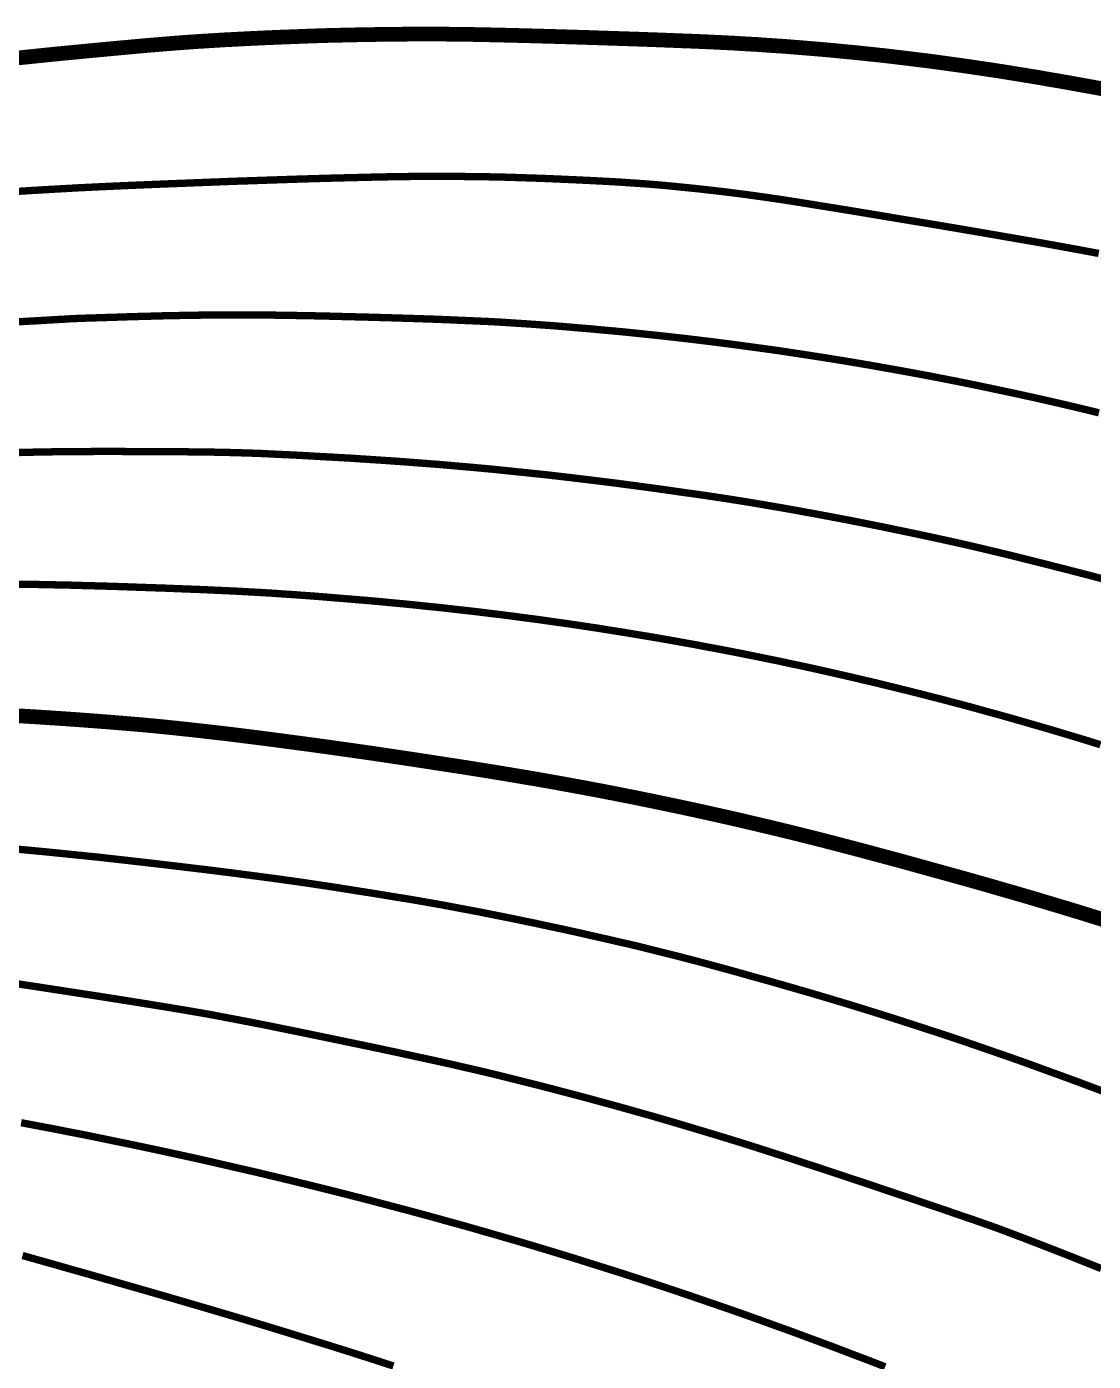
# Model space of a CAD drawing. Extents: x 36524600 to 36525730, y 2746759 to 2747713.
# Drawn here: x 36525086.36 to 36525097.25, y 2747541.26 to 2747554.88 of the extents above; entities that cross this region are included whole.
import ezdxf

# ---------------------------------------------------------------- set-up
doc = ezdxf.new("R2010")
doc.units = 0
doc.header["$LTSCALE"] = 1000
doc.header["$MEASUREMENT"] = 0
doc.layers.add('DGX', color=251, linetype='Continuous')

# ---------------------------------------------------------------- blocks, each defined once
blk = doc.blocks.new('dxt')
at = {"layer": 'DGX', "color": 253, "linetype": 'Continuous', "flags": 128}
for points, const_width in [([(36525086.147, 2747554.547), (36525086.389, 2747554.572), (36525086.649, 2747554.599), (36525086.908, 2747554.624), (36525087.151, 2747554.647), (36525087.377, 2747554.668), (36525087.586, 2747554.687), (36525087.778, 2747554.703), (36525087.954, 2747554.717), (36525088.114, 2747554.728), (36525088.256, 2747554.737), (36525088.39, 2747554.745), (36525088.525, 2747554.752), (36525088.659, 2747554.759), (36525088.793, 2747554.765), (36525088.928, 2747554.771), (36525089.062, 2747554.776), (36525089.196, 2747554.781), (36525089.331, 2747554.786), (36525089.465, 2747554.79), (36525089.6, 2747554.793), (36525089.734, 2747554.796), (36525089.868, 2747554.798), (36525090.003, 2747554.801), (36525090.137, 2747554.802), (36525090.272, 2747554.803), (36525090.406, 2747554.804), (36525090.55, 2747554.804), (36525090.711, 2747554.802), (36525090.89, 2747554.8), (36525091.087, 2747554.796), (36525091.301, 2747554.791), (36525091.534, 2747554.785), (36525091.784, 2747554.778), (36525092.052, 2747554.77), (36525092.319, 2747554.761), (36525092.565, 2747554.753), (36525092.79, 2747554.745), (36525092.994, 2747554.737), (36525093.177, 2747554.73), (36525093.339, 2747554.723), (36525093.48, 2747554.716), (36525093.601, 2747554.71), (36525093.711, 2747554.703), (36525093.821, 2747554.697), (36525093.931, 2747554.689), (36525094.041, 2747554.682), (36525094.151, 2747554.674), (36525094.261, 2747554.665), (36525094.37, 2747554.656), (36525094.48, 2747554.647), (36525094.59, 2747554.637), (36525094.7, 2747554.626), (36525094.809, 2747554.616), (36525094.919, 2747554.604), (36525095.028, 2747554.593), (36525095.138, 2747554.581), (36525095.247, 2747554.568), (36525095.357, 2747554.555), (36525095.466, 2747554.541), (36525095.576, 2747554.528), (36525095.685, 2747554.513), (36525095.794, 2747554.498), (36525095.903, 2747554.483), (36525096.012, 2747554.467), (36525096.121, 2747554.451), (36525096.23, 2747554.435), (36525096.339, 2747554.418), (36525096.449, 2747554.4), (36525096.56, 2747554.382), (36525096.672, 2747554.364), (36525096.784, 2747554.344), (36525096.897, 2747554.325), (36525097.01, 2747554.305), (36525097.125, 2747554.284), (36525097.238, 2747554.264), (36525097.351, 2747554.243)], 0.15), ([(36525097.303, 2747552.566), (36525097.105, 2747552.603), (36525096.891, 2747552.642), (36525096.662, 2747552.683), (36525096.418, 2747552.725), (36525096.158, 2747552.77), (36525095.883, 2747552.817), (36525095.593, 2747552.866), (36525095.308, 2747552.913), (36525095.051, 2747552.956), (36525094.822, 2747552.994), (36525094.619, 2747553.027), (36525094.444, 2747553.055), (36525094.297, 2747553.079), (36525094.176, 2747553.098), (36525094.083, 2747553.113), (36525094.004, 2747553.124), (36525093.925, 2747553.136), (36525093.846, 2747553.147), (36525093.766, 2747553.158), (36525093.687, 2747553.169), (36525093.607, 2747553.179), (36525093.528, 2747553.189), (36525093.448, 2747553.199), (36525093.369, 2747553.208), (36525093.289, 2747553.217), (36525093.209, 2747553.226), (36525093.13, 2747553.234), (36525093.05, 2747553.242), (36525092.97, 2747553.25), (36525092.89, 2747553.258), (36525092.811, 2747553.265), (36525092.726, 2747553.272), (36525092.631, 2747553.279), (36525092.526, 2747553.286), (36525092.411, 2747553.294), (36525092.286, 2747553.301), (36525092.151, 2747553.308), (36525092.006, 2747553.315), (36525091.851, 2747553.322), (36525091.69, 2747553.329), (36525091.53, 2747553.335), (36525091.37, 2747553.34), (36525091.21, 2747553.345), (36525091.049, 2747553.348), (36525090.889, 2747553.35), (36525090.729, 2747553.352), (36525090.568, 2747553.353), (36525090.395, 2747553.352), (36525090.196, 2747553.35), (36525089.97, 2747553.346), (36525089.719, 2747553.34), (36525089.441, 2747553.333), (36525089.137, 2747553.324), (36525088.808, 2747553.313), (36525088.452, 2747553.301), (36525088.095, 2747553.287), (36525087.759, 2747553.274), (36525087.446, 2747553.261), (36525087.155, 2747553.248), (36525086.885, 2747553.235), (36525086.639, 2747553.221), (36525086.414, 2747553.208), (36525086.211, 2747553.195)], 0.075), ([(36525097.305, 2747550.94), (36525097.183, 2747550.97), (36525097.061, 2747550.999), (36525096.938, 2747551.028), (36525096.816, 2747551.056), (36525096.693, 2747551.084), (36525096.571, 2747551.111), (36525096.448, 2747551.138), (36525096.325, 2747551.164), (36525096.202, 2747551.19), (36525096.079, 2747551.216), (36525095.956, 2747551.241), (36525095.833, 2747551.266), (36525095.709, 2747551.29), (36525095.586, 2747551.314), (36525095.462, 2747551.337), (36525095.339, 2747551.36), (36525095.215, 2747551.382), (36525095.091, 2747551.404), (36525094.967, 2747551.426), (36525094.843, 2747551.447), (36525094.719, 2747551.468), (36525094.595, 2747551.488), (36525094.471, 2747551.508), (36525094.346, 2747551.527), (36525094.222, 2747551.546), (36525094.097, 2747551.565), (36525093.973, 2747551.583), (36525093.848, 2747551.6), (36525093.724, 2747551.617), (36525093.599, 2747551.634), (36525093.475, 2747551.65), (36525093.35, 2747551.666), (36525093.226, 2747551.681), (36525093.101, 2747551.696), (36525092.977, 2747551.71), (36525092.852, 2747551.724), (36525092.728, 2747551.737), (36525092.603, 2747551.75), (36525092.478, 2747551.763), (36525092.354, 2747551.775), (36525092.229, 2747551.786), (36525092.104, 2747551.798), (36525091.979, 2747551.808), (36525091.853, 2747551.819), (36525091.728, 2747551.829), (36525091.602, 2747551.838), (36525091.476, 2747551.847), (36525091.35, 2747551.855), (36525091.216, 2747551.864), (36525091.067, 2747551.872), (36525090.903, 2747551.879), (36525090.722, 2747551.887), (36525090.527, 2747551.895), (36525090.316, 2747551.902), (36525090.089, 2747551.909), (36525089.847, 2747551.916), (36525089.605, 2747551.922), (36525089.379, 2747551.928), (36525089.168, 2747551.932), (36525088.973, 2747551.935), (36525088.794, 2747551.938), (36525088.63, 2747551.939), (36525088.482, 2747551.939), (36525088.349, 2747551.939), (36525088.224, 2747551.937), (36525088.099, 2747551.936), (36525087.974, 2747551.934), (36525087.849, 2747551.931), (36525087.724, 2747551.929), (36525087.6, 2747551.925), (36525087.475, 2747551.922), (36525087.35, 2747551.918), (36525087.233, 2747551.914), (36525087.131, 2747551.911), (36525087.045, 2747551.908), (36525086.975, 2747551.906), (36525086.92, 2747551.904), (36525086.88, 2747551.902), (36525086.856, 2747551.902), (36525086.848, 2747551.901), (36525086.84, 2747551.901), (36525086.816, 2747551.9), (36525086.776, 2747551.897), (36525086.722, 2747551.894), (36525086.651, 2747551.89), (36525086.566, 2747551.885), (36525086.465, 2747551.879), (36525086.348, 2747551.873), (36525086.224, 2747551.865)], 0.075), ([(36525097.356, 2747549.243), (36525097.22, 2747549.279), (36525097.074, 2747549.317), (36525096.917, 2747549.357), (36525096.76, 2747549.397), (36525096.61, 2747549.435), (36525096.468, 2747549.47), (36525096.335, 2747549.503), (36525096.209, 2747549.533), (36525096.091, 2747549.561), (36525095.98, 2747549.587), (36525095.878, 2747549.61), (36525095.78, 2747549.632), (36525095.684, 2747549.653), (36525095.588, 2747549.674), (36525095.493, 2747549.694), (36525095.4, 2747549.714), (36525095.307, 2747549.733), (36525095.215, 2747549.752), (36525095.125, 2747549.771), (36525095.035, 2747549.789), (36525094.945, 2747549.807), (36525094.854, 2747549.825), (36525094.764, 2747549.843), (36525094.674, 2747549.86), (36525094.583, 2747549.877), (36525094.493, 2747549.894), (36525094.403, 2747549.911), (36525094.312, 2747549.927), (36525094.222, 2747549.944), (36525094.131, 2747549.96), (36525094.041, 2747549.976), (36525093.95, 2747549.991), (36525093.859, 2747550.007), (36525093.769, 2747550.022), (36525093.678, 2747550.037), (36525093.582, 2747550.052), (36525093.474, 2747550.069), (36525093.354, 2747550.087), (36525093.224, 2747550.106), (36525093.081, 2747550.126), (36525092.928, 2747550.148), (36525092.763, 2747550.171), (36525092.586, 2747550.195), (36525092.404, 2747550.219), (36525092.221, 2747550.242), (36525092.039, 2747550.264), (36525091.856, 2747550.286), (36525091.674, 2747550.307), (36525091.491, 2747550.326), (36525091.308, 2747550.345), (36525091.125, 2747550.364), (36525090.942, 2747550.381), (36525090.759, 2747550.397), (36525090.575, 2747550.413), (36525090.392, 2747550.427), (36525090.209, 2747550.441), (36525090.025, 2747550.454), (36525089.841, 2747550.466), (36525089.658, 2747550.478), (36525089.48, 2747550.488), (36525089.313, 2747550.497), (36525089.158, 2747550.506), (36525089.014, 2747550.513), (36525088.882, 2747550.519), (36525088.761, 2747550.525), (36525088.652, 2747550.529), (36525088.554, 2747550.532), (36525088.457, 2747550.535), (36525088.347, 2747550.537), (36525088.227, 2747550.54), (36525088.094, 2747550.541), (36525087.951, 2747550.543), (36525087.795, 2747550.544), (36525087.629, 2747550.545), (36525087.45, 2747550.545), (36525087.272, 2747550.546), (36525087.105, 2747550.546), (36525086.95, 2747550.545), (36525086.806, 2747550.544), (36525086.674, 2747550.543), (36525086.553, 2747550.541), (36525086.444, 2747550.539), (36525086.346, 2747550.537), (36525086.248, 2747550.534)], 0.075), ([(36525097.321, 2747547.554), (36525097.213, 2747547.588), (36525097.105, 2747547.621), (36525096.995, 2747547.654), (36525096.885, 2747547.687), (36525096.774, 2747547.72), (36525096.663, 2747547.752), (36525096.552, 2747547.784), (36525096.441, 2747547.816), (36525096.331, 2747547.847), (36525096.222, 2747547.877), (36525096.113, 2747547.907), (36525096.005, 2747547.937), (36525095.897, 2747547.966), (36525095.789, 2747547.994), (36525095.681, 2747548.023), (36525095.573, 2747548.05), (36525095.465, 2747548.078), (36525095.357, 2747548.105), (36525095.248, 2747548.132), (36525095.14, 2747548.158), (36525095.032, 2747548.185), (36525094.923, 2747548.21), (36525094.814, 2747548.236), (36525094.705, 2747548.261), (36525094.596, 2747548.286), (36525094.486, 2747548.311), (36525094.377, 2747548.335), (36525094.267, 2747548.359), (36525094.157, 2747548.382), (36525094.047, 2747548.406), (36525093.937, 2747548.428), (36525093.827, 2747548.451), (36525093.717, 2747548.473), (36525093.607, 2747548.495), (36525093.498, 2747548.516), (36525093.389, 2747548.537), (36525093.279, 2747548.557), (36525093.17, 2747548.578), (36525093.061, 2747548.597), (36525092.952, 2747548.617), (36525092.843, 2747548.636), (36525092.733, 2747548.655), (36525092.624, 2747548.673), (36525092.514, 2747548.691), (36525092.405, 2747548.709), (36525092.295, 2747548.726), (36525092.186, 2747548.744), (36525092.076, 2747548.76), (36525091.966, 2747548.777), (36525091.856, 2747548.793), (36525091.747, 2747548.808), (36525091.637, 2747548.824), (36525091.527, 2747548.839), (36525091.417, 2747548.853), (36525091.306, 2747548.868), (36525091.196, 2747548.882), (36525091.085, 2747548.895), (36525090.974, 2747548.909), (36525090.862, 2747548.922), (36525090.751, 2747548.934), (36525090.639, 2747548.947), (36525090.527, 2747548.959), (36525090.416, 2747548.97), (36525090.304, 2747548.982), (36525090.193, 2747548.993), (36525090.083, 2747549.003), (36525089.972, 2747549.014), (36525089.862, 2747549.024), (36525089.752, 2747549.033), (36525089.642, 2747549.042), (36525089.532, 2747549.051), (36525089.423, 2747549.06), (36525089.313, 2747549.069), (36525089.203, 2747549.077), (36525089.093, 2747549.085), (36525088.983, 2747549.092), (36525088.873, 2747549.1), (36525088.756, 2747549.107), (36525088.626, 2747549.114), (36525088.481, 2747549.122), (36525088.323, 2747549.129), (36525088.151, 2747549.137), (36525087.966, 2747549.144), (36525087.766, 2747549.152), (36525087.553, 2747549.159), (36525087.339, 2747549.167), (36525087.14, 2747549.173), (36525086.954, 2747549.178), (36525086.781, 2747549.183), (36525086.623, 2747549.186), (36525086.478, 2747549.189), (36525086.347, 2747549.19), (36525086.229, 2747549.191)], 0.075), ([(36525086.241, 2747547.851), (36525086.351, 2747547.845), (36525086.472, 2747547.838), (36525086.603, 2747547.829), (36525086.744, 2747547.82), (36525086.896, 2747547.809), (36525087.058, 2747547.797), (36525087.226, 2747547.784), (36525087.393, 2747547.77), (36525087.56, 2747547.756), (36525087.728, 2747547.74), (36525087.895, 2747547.723), (36525088.062, 2747547.705), (36525088.229, 2747547.686), (36525088.396, 2747547.667), (36525088.563, 2747547.646), (36525088.732, 2747547.625), (36525088.903, 2747547.603), (36525089.075, 2747547.58), (36525089.249, 2747547.557), (36525089.424, 2747547.533), (36525089.601, 2747547.508), (36525089.779, 2747547.483), (36525089.957, 2747547.457), (36525090.132, 2747547.431), (36525090.305, 2747547.405), (36525090.475, 2747547.379), (36525090.643, 2747547.353), (36525090.808, 2747547.328), (36525090.971, 2747547.302), (36525091.132, 2747547.276), (36525091.291, 2747547.25), (36525091.45, 2747547.223), (36525091.609, 2747547.196), (36525091.767, 2747547.168), (36525091.926, 2747547.139), (36525092.084, 2747547.11), (36525092.243, 2747547.08), (36525092.401, 2747547.049), (36525092.559, 2747547.018), (36525092.717, 2747546.986), (36525092.875, 2747546.953), (36525093.033, 2747546.92), (36525093.19, 2747546.886), (36525093.348, 2747546.851), (36525093.505, 2747546.816), (36525093.662, 2747546.78), (36525093.819, 2747546.743), (36525093.976, 2747546.706), (36525094.133, 2747546.668), (36525094.289, 2747546.629), (36525094.446, 2747546.59), (36525094.602, 2747546.55), (36525094.758, 2747546.509), (36525094.914, 2747546.468), (36525095.07, 2747546.426), (36525095.227, 2747546.384), (36525095.384, 2747546.341), (36525095.543, 2747546.297), (36525095.702, 2747546.253), (36525095.861, 2747546.209), (36525096.022, 2747546.164), (36525096.183, 2747546.118), (36525096.343, 2747546.072), (36525096.502, 2747546.026), (36525096.659, 2747545.98), (36525096.815, 2747545.933), (36525096.969, 2747545.887), (36525097.121, 2747545.841), (36525097.271, 2747545.794), (36525097.42, 2747545.748)], 0.15), ([(36525097.433, 2747543.987), (36525097.267, 2747544.049), (36525097.089, 2747544.116), (36525096.905, 2747544.183), (36525096.721, 2747544.25), (36525096.537, 2747544.317), (36525096.352, 2747544.382), (36525096.166, 2747544.446), (36525095.981, 2747544.51), (36525095.795, 2747544.573), (36525095.609, 2747544.634), (36525095.422, 2747544.695), (36525095.235, 2747544.755), (36525095.049, 2747544.814), (36525094.862, 2747544.872), (36525094.675, 2747544.929), (36525094.487, 2747544.985), (36525094.3, 2747545.04), (36525094.112, 2747545.094), (36525093.931, 2747545.146), (36525093.76, 2747545.193), (36525093.602, 2747545.238), (36525093.455, 2747545.278), (36525093.32, 2747545.315), (36525093.196, 2747545.348), (36525093.084, 2747545.377), (36525092.984, 2747545.403), (36525092.895, 2747545.425), (36525092.818, 2747545.444), (36525092.752, 2747545.461), (36525092.699, 2747545.474), (36525092.657, 2747545.485), (36525092.626, 2747545.492), (36525092.607, 2747545.497), (36525092.6, 2747545.499), (36525092.593, 2747545.501), (36525092.574, 2747545.505), (36525092.544, 2747545.512), (36525092.502, 2747545.522), (36525092.448, 2747545.534), (36525092.383, 2747545.549), (36525092.306, 2747545.567), (36525092.217, 2747545.587), (36525092.123, 2747545.608), (36525092.029, 2747545.63), (36525091.934, 2747545.651), (36525091.839, 2747545.672), (36525091.745, 2747545.692), (36525091.65, 2747545.712), (36525091.555, 2747545.733), (36525091.46, 2747545.752), (36525091.366, 2747545.772), (36525091.271, 2747545.791), (36525091.176, 2747545.81), (36525091.081, 2747545.829), (36525090.986, 2747545.848), (36525090.891, 2747545.866), (36525090.795, 2747545.884), (36525090.7, 2747545.902), (36525090.599, 2747545.921), (36525090.485, 2747545.941), (36525090.36, 2747545.963), (36525090.222, 2747545.986), (36525090.072, 2747546.01), (36525089.91, 2747546.037), (36525089.736, 2747546.064), (36525089.55, 2747546.094), (36525089.352, 2747546.124), (36525089.142, 2747546.155), (36525088.92, 2747546.186), (36525088.687, 2747546.217), (36525088.442, 2747546.249), (36525088.185, 2747546.281), (36525087.917, 2747546.313), (36525087.637, 2747546.346), (36525087.357, 2747546.378), (36525087.089, 2747546.408), (36525086.832, 2747546.434), (36525086.588, 2747546.459), (36525086.355, 2747546.481), (36525086.134, 2747546.501)], 0.075), ([(36525097.328, 2747542.211), (36525097.207, 2747542.259), (36525097.078, 2747542.311), (36525096.949, 2747542.362), (36525096.828, 2747542.409), (36525096.715, 2747542.453), (36525096.611, 2747542.493), (36525096.515, 2747542.53), (36525096.427, 2747542.563), (36525096.347, 2747542.593), (36525096.276, 2747542.62), (36525096.2, 2747542.647), (36525096.107, 2747542.68), (36525095.997, 2747542.718), (36525095.87, 2747542.761), (36525095.726, 2747542.811), (36525095.565, 2747542.865), (36525095.386, 2747542.926), (36525095.191, 2747542.991), (36525094.993, 2747543.058), (36525094.806, 2747543.12), (36525094.629, 2747543.179), (36525094.464, 2747543.234), (36525094.309, 2747543.284), (36525094.166, 2747543.331), (36525094.033, 2747543.374), (36525093.911, 2747543.413), (36525093.795, 2747543.45), (36525093.679, 2747543.487), (36525093.562, 2747543.523), (36525093.445, 2747543.559), (36525093.329, 2747543.594), (36525093.212, 2747543.629), (36525093.095, 2747543.664), (36525092.978, 2747543.699), (36525092.861, 2747543.733), (36525092.744, 2747543.767), (36525092.626, 2747543.8), (36525092.509, 2747543.833), (36525092.391, 2747543.866), (36525092.274, 2747543.898), (36525092.156, 2747543.93), (36525092.038, 2747543.962), (36525091.92, 2747543.993), (36525091.802, 2747544.024), (36525091.684, 2747544.055), (36525091.566, 2747544.085), (36525091.448, 2747544.115), (36525091.329, 2747544.144), (36525091.211, 2747544.174), (36525091.092, 2747544.203), (36525090.966, 2747544.233), (36525090.825, 2747544.265), (36525090.669, 2747544.301), (36525090.497, 2747544.339), (36525090.311, 2747544.379), (36525090.11, 2747544.423), (36525089.894, 2747544.469), (36525089.662, 2747544.517), (36525089.431, 2747544.565), (36525089.214, 2747544.61), (36525089.012, 2747544.651), (36525088.826, 2747544.689), (36525088.654, 2747544.723), (36525088.496, 2747544.753), (36525088.354, 2747544.78), (36525088.227, 2747544.804), (36525088.095, 2747544.827), (36525087.942, 2747544.853), (36525087.767, 2747544.882), (36525087.57, 2747544.914), (36525087.351, 2747544.949), (36525087.11, 2747544.987), (36525086.848, 2747545.027), (36525086.563, 2747545.071), (36525086.273, 2747545.115)], 0.075), ([(36525086.307, 2747543.699), (36525086.469, 2747543.668), (36525086.63, 2747543.638), (36525086.791, 2747543.606), (36525086.952, 2747543.575), (36525087.113, 2747543.542), (36525087.273, 2747543.509), (36525087.434, 2747543.476), (36525087.595, 2747543.442), (36525087.755, 2747543.408), (36525087.915, 2747543.373), (36525088.076, 2747543.338), (36525088.236, 2747543.302), (36525088.396, 2747543.265), (36525088.557, 2747543.228), (36525088.718, 2747543.191), (36525088.88, 2747543.152), (36525089.043, 2747543.113), (36525089.206, 2747543.073), (36525089.369, 2747543.033), (36525089.533, 2747542.992), (36525089.697, 2747542.95), (36525089.86, 2747542.908), (36525090.023, 2747542.865), (36525090.186, 2747542.822), (36525090.348, 2747542.779), (36525090.51, 2747542.735), (36525090.671, 2747542.69), (36525090.832, 2747542.646), (36525090.992, 2747542.6), (36525091.152, 2747542.554), (36525091.312, 2747542.508), (36525091.472, 2747542.461), (36525091.632, 2747542.413), (36525091.791, 2747542.365), (36525091.951, 2747542.316), (36525092.11, 2747542.266), (36525092.269, 2747542.216), (36525092.428, 2747542.166), (36525092.586, 2747542.115), (36525092.745, 2747542.063), (36525092.903, 2747542.011), (36525093.061, 2747541.958), (36525093.219, 2747541.904), (36525093.377, 2747541.85), (36525093.534, 2747541.796), (36525093.691, 2747541.741), (36525093.848, 2747541.685), (36525094.005, 2747541.628), (36525094.162, 2747541.572), (36525094.318, 2747541.514), (36525094.475, 2747541.456), (36525094.631, 2747541.398), (36525094.789, 2747541.337), (36525094.954, 2747541.275), (36525095.124, 2747541.209)], 0.075), ([(36525086.321, 2747542.344), (36525086.671, 2747542.245), (36525087.003, 2747542.151), (36525087.316, 2747542.061), (36525087.612, 2747541.976), (36525087.889, 2747541.896), (36525088.149, 2747541.82), (36525088.39, 2747541.749), (36525088.613, 2747541.683), (36525088.827, 2747541.618), (36525089.041, 2747541.553), (36525089.254, 2747541.487), (36525089.468, 2747541.421), (36525089.681, 2747541.354), (36525089.894, 2747541.286), (36525090.106, 2747541.217)], 0.075)]:
    blk.add_lwpolyline(points, dxfattribs=dict(at, const_width=const_width))

msp = doc.modelspace()

# ---------------------------------------------------------------- block references
msp.add_blockref('dxt', (0, 0))

doc.saveas('drawing.dxf')
